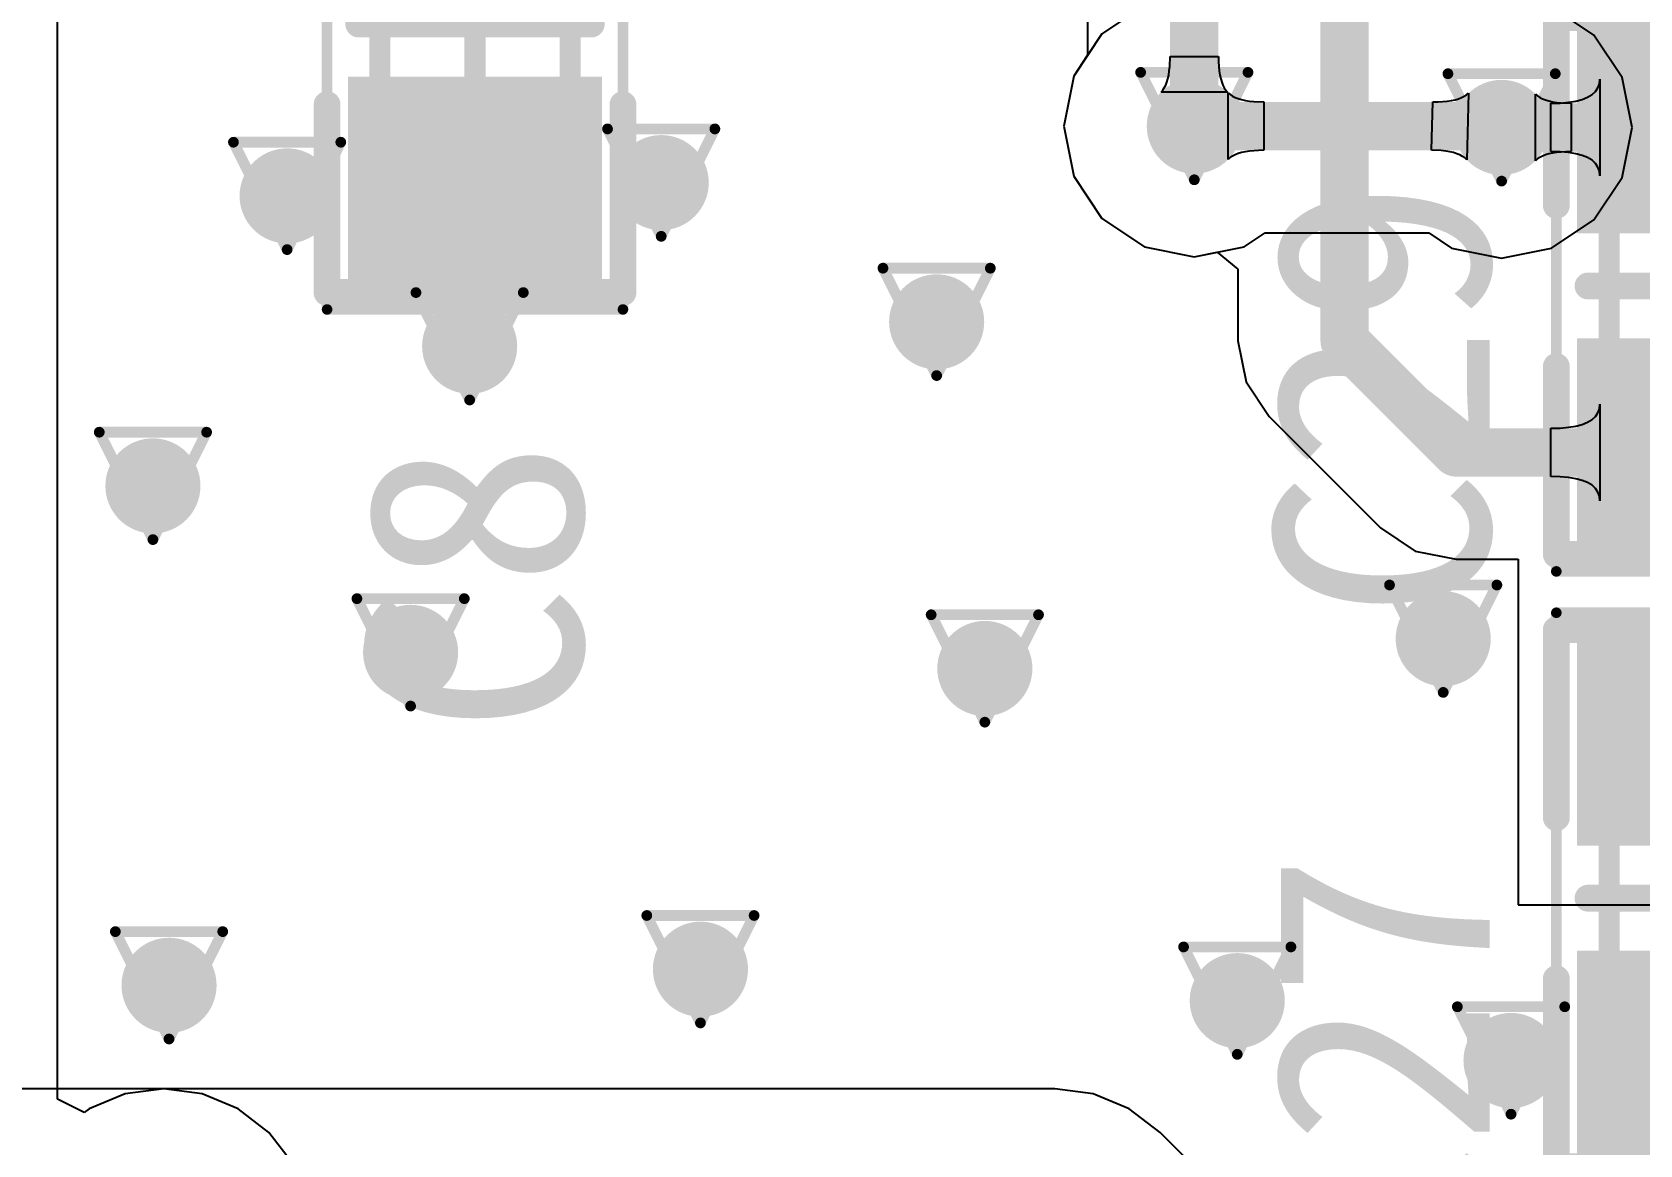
# Model space of a CAD drawing. Extents: x 75 to 173, y 40 to 188.
# Drawn here: x 126.22 to 133.83, y 131.41 to 136.68 of the extents above; entities that cross this region are included whole.
import ezdxf

# ---------------------------------------------------------------- set-up
doc = ezdxf.new("R2010")
doc.units = 0
doc.header["$MEASUREMENT"] = 0
doc.layers.get('0').update_dxf_attribs({"linetype": 'CONTINUOUS'})
for name, color, linetype in [('BottomLayer', 5, 'CONTINUOUS'), ('DRILLDRAWING', 1, 'CONTINUOUS'), ('MECHANICAL13', 56, 'CONTINUOUS'), ('MECHANICAL15', 56, 'CONTINUOUS'), ('MULTILAYER', 9, 'CONTINUOUS'), ('TopLayer', 1, 'CONTINUOUS'), ('TOPOVERLAY', 2, 'CONTINUOUS'), ('TOPPASTE', 8, 'CONTINUOUS'), ('TOPSOLDER', 216, 'CONTINUOUS'), ('ViaHoleLayer', 16, 'CONTINUOUS')]:
    doc.layers.add(name, color=color, linetype=linetype)

# ---------------------------------------------------------------- blocks, each defined once
blk = doc.blocks.new('C0603_104')
at = {"layer": 'MECHANICAL13', "const_width": 0.1}
for points in [[(0.849998, 0.449999), (-0.850001, 0.449999)], [(-0.850001, -0.450002), (-0.850001, 0.449999)], [(0.849998, -0.450002), (0.849998, 0.449999)], [(0.849998, -0.450002), (-0.850001, -0.450002)]]:
    blk.add_lwpolyline(points, dxfattribs=at)
at = {"layer": 'MECHANICAL13', "const_width": 0.05}
for points in [[(-0.875, 0.449999, 1), (-0.825002, 0.449999, 1)], [(-0.875, 0.449999, 1), (-0.825002, 0.449999, 1)], [(0.825, 0.449999, 1), (0.874997, 0.449999, 1)], [(0.825, 0.449999, 1), (0.874997, 0.449999, 1)], [(-0.875, -0.450002, 1), (-0.825002, -0.450002, 1)], [(-0.875, -0.450002, 1), (-0.825002, -0.450002, 1)], [(0.825, -0.450002, 1), (0.874997, -0.450002, 1)], [(0.825, -0.450002, 1), (0.874997, -0.450002, 1)]]:
    blk.add_lwpolyline(points, format="xyb", close=True, dxfattribs=at)
at = {"layer": 'MECHANICAL15'}
for points, const_width in [([(-1.35, -0.700001), (-1.35, 0.700001)], 0.05), ([(1.35, 0.700001), (-1.35, 0.700001)], 0.05), ([(1.35, -0.700001), (1.35, 0.700001)], 0.05), ([(0, -0.450002), (0, 0.449999)], 0.1), ([(0.449999, 0), (-0.450002, 0)], 0.1), ([(1.35, -0.700001), (-1.35, -0.700001)], 0.05)]:
    blk.add_lwpolyline(points, dxfattribs=dict(at, const_width=const_width))
for points, const_width in [([(-1.362499, 0.700001, 1), (-1.3375, 0.700001, 1)], 0.024999), ([(-1.362499, 0.700001, 1), (-1.3375, 0.700001, 1)], 0.024999), ([(1.3375, 0.700001, 1), (1.362499, 0.700001, 1)], 0.024999), ([(1.3375, 0.700001, 1), (1.362499, 0.700001, 1)], 0.024999), ([(-0.024999, 0.449999, 1), (0.024999, 0.449999, 1)], 0.05), ([(-0.475, 0, 1), (-0.425003, 0, 1)], 0.05), ([(0.425, 0, 1), (0.474998, 0, 1)], 0.05), ([(-0.024999, -0.450002, 1), (0.024999, -0.450002, 1)], 0.05), ([(-1.362499, -0.700001, 1), (-1.3375, -0.700001, 1)], 0.024999), ([(-1.362499, -0.700001, 1), (-1.3375, -0.700001, 1)], 0.024999), ([(1.3375, -0.700001, 1), (1.362499, -0.700001, 1)], 0.024999), ([(1.3375, -0.700001, 1), (1.362499, -0.700001, 1)], 0.024999)]:
    blk.add_lwpolyline(points, format="xyb", close=True, dxfattribs=dict(at, const_width=const_width))
at = {"layer": 'TOPOVERLAY', "const_width": 0.127}
for points in [[(-0.381, 0.700001), (-1.27, 0.700001)], [(-1.27, -0.700001), (-1.27, 0.700001)], [(1.27, 0.700001), (0.381, 0.700001)], [(1.27, -0.700001), (1.27, 0.700001)], [(0, -0.549999), (0, 0.549999)], [(-0.381, -0.700001), (-1.27, -0.700001)], [(1.27, -0.700001), (0.381, -0.700001)]]:
    blk.add_lwpolyline(points, dxfattribs=at)
at = {"layer": 'TOPOVERLAY', "const_width": 0.0635}
for points in [[(-1.30175, 0.700001, 1), (-1.23825, 0.700001, 1)], [(-1.30175, 0.700001, 1), (-1.23825, 0.700001, 1)], [(-0.41275, 0.700001, 1), (-0.34925, 0.700001, 1)], [(0.34925, 0.700001, 1), (0.41275, 0.700001, 1)], [(1.23825, 0.700001, 1), (1.30175, 0.700001, 1)], [(1.23825, 0.700001, 1), (1.30175, 0.700001, 1)], [(-0.03175, 0.549999, 1), (0.03175, 0.549999, 1)], [(-0.03175, -0.549999, 1), (0.03175, -0.549999, 1)], [(-1.30175, -0.700001, 1), (-1.23825, -0.700001, 1)], [(-1.30175, -0.700001, 1), (-1.23825, -0.700001, 1)], [(-0.41275, -0.700001, 1), (-0.34925, -0.700001, 1)], [(0.34925, -0.700001, 1), (0.41275, -0.700001, 1)], [(1.23825, -0.700001, 1), (1.30175, -0.700001, 1)], [(1.23825, -0.700001, 1), (1.30175, -0.700001, 1)]]:
    blk.add_lwpolyline(points, format="xyb", close=True, dxfattribs=at)
at = {"layer": 'TOPPASTE'}
for points in [[(-0.350002, -0.499999), (-0.350002, 0.499999), (-1.15, -0.499999), (-1.15, 0.499999)], [(1.149998, -0.499999), (1.149998, 0.499999), (0.349999, -0.499999), (0.349999, 0.499999)]]:
    blk.add_solid(points, dxfattribs=at)
at = {"layer": 'TOPSOLDER'}
for points in [[(-0.248402, -0.601599), (-0.248402, 0.601599), (-1.2516, -0.601599), (-1.2516, 0.601599)], [(1.251598, -0.601599), (1.251598, 0.601599), (0.248399, -0.601599), (0.248399, 0.601599)]]:
    blk.add_solid(points, dxfattribs=at)
blk = doc.blocks.new('C0603_106')
at = {"layer": 'MECHANICAL13', "const_width": 0.1}
for points in [[(0.849998, 0.449999), (-0.850001, 0.449999)], [(-0.850001, -0.450002), (-0.850001, 0.449999)], [(0.849998, -0.450002), (0.849998, 0.449999)], [(0.849998, -0.450002), (-0.850001, -0.450002)]]:
    blk.add_lwpolyline(points, dxfattribs=at)
at = {"layer": 'MECHANICAL13', "const_width": 0.05}
for points in [[(-0.875, 0.449999, 1), (-0.825002, 0.449999, 1)], [(-0.875, 0.449999, 1), (-0.825002, 0.449999, 1)], [(0.825, 0.449999, 1), (0.874997, 0.449999, 1)], [(0.825, 0.449999, 1), (0.874997, 0.449999, 1)], [(-0.875, -0.450002, 1), (-0.825002, -0.450002, 1)], [(-0.875, -0.450002, 1), (-0.825002, -0.450002, 1)], [(0.825, -0.450002, 1), (0.874997, -0.450002, 1)], [(0.825, -0.450002, 1), (0.874997, -0.450002, 1)]]:
    blk.add_lwpolyline(points, format="xyb", close=True, dxfattribs=at)
at = {"layer": 'MECHANICAL15'}
for points, const_width in [([(-1.35, -0.700001), (-1.35, 0.700001)], 0.05), ([(1.35, 0.700001), (-1.35, 0.700001)], 0.05), ([(1.35, -0.700001), (1.35, 0.700001)], 0.05), ([(0, -0.450002), (0, 0.449999)], 0.1), ([(0.449999, 0), (-0.450002, 0)], 0.1), ([(1.35, -0.700001), (-1.35, -0.700001)], 0.05)]:
    blk.add_lwpolyline(points, dxfattribs=dict(at, const_width=const_width))
for points, const_width in [([(-1.362499, 0.700001, 1), (-1.3375, 0.700001, 1)], 0.024999), ([(-1.362499, 0.700001, 1), (-1.3375, 0.700001, 1)], 0.024999), ([(1.3375, 0.700001, 1), (1.362499, 0.700001, 1)], 0.024999), ([(1.3375, 0.700001, 1), (1.362499, 0.700001, 1)], 0.024999), ([(-0.024999, 0.449999, 1), (0.024999, 0.449999, 1)], 0.05), ([(-0.475, 0, 1), (-0.425003, 0, 1)], 0.05), ([(0.425, 0, 1), (0.474998, 0, 1)], 0.05), ([(-0.024999, -0.450002, 1), (0.024999, -0.450002, 1)], 0.05), ([(-1.362499, -0.700001, 1), (-1.3375, -0.700001, 1)], 0.024999), ([(-1.362499, -0.700001, 1), (-1.3375, -0.700001, 1)], 0.024999), ([(1.3375, -0.700001, 1), (1.362499, -0.700001, 1)], 0.024999), ([(1.3375, -0.700001, 1), (1.362499, -0.700001, 1)], 0.024999)]:
    blk.add_lwpolyline(points, format="xyb", close=True, dxfattribs=dict(at, const_width=const_width))
at = {"layer": 'TOPOVERLAY', "const_width": 0.127}
for points in [[(-0.381, 0.700001), (-1.27, 0.700001)], [(-1.27, -0.700001), (-1.27, 0.700001)], [(1.27, 0.700001), (0.381, 0.700001)], [(1.27, -0.700001), (1.27, 0.700001)], [(0, -0.549999), (0, 0.549999)], [(-0.381, -0.700001), (-1.27, -0.700001)], [(1.27, -0.700001), (0.381, -0.700001)]]:
    blk.add_lwpolyline(points, dxfattribs=at)
at = {"layer": 'TOPOVERLAY', "const_width": 0.0635}
for points in [[(-1.30175, 0.700001, 1), (-1.23825, 0.700001, 1)], [(-1.30175, 0.700001, 1), (-1.23825, 0.700001, 1)], [(-0.41275, 0.700001, 1), (-0.34925, 0.700001, 1)], [(0.34925, 0.700001, 1), (0.41275, 0.700001, 1)], [(1.23825, 0.700001, 1), (1.30175, 0.700001, 1)], [(1.23825, 0.700001, 1), (1.30175, 0.700001, 1)], [(-0.03175, 0.549999, 1), (0.03175, 0.549999, 1)], [(-0.03175, -0.549999, 1), (0.03175, -0.549999, 1)], [(-1.30175, -0.700001, 1), (-1.23825, -0.700001, 1)], [(-1.30175, -0.700001, 1), (-1.23825, -0.700001, 1)], [(-0.41275, -0.700001, 1), (-0.34925, -0.700001, 1)], [(0.34925, -0.700001, 1), (0.41275, -0.700001, 1)], [(1.23825, -0.700001, 1), (1.30175, -0.700001, 1)], [(1.23825, -0.700001, 1), (1.30175, -0.700001, 1)]]:
    blk.add_lwpolyline(points, format="xyb", close=True, dxfattribs=at)
at = {"layer": 'TOPPASTE'}
for points in [[(-0.350002, -0.499999), (-0.350002, 0.499999), (-1.15, -0.499999), (-1.15, 0.499999)], [(1.149998, -0.499999), (1.149998, 0.499999), (0.349999, -0.499999), (0.349999, 0.499999)]]:
    blk.add_solid(points, dxfattribs=at)
at = {"layer": 'TOPSOLDER'}
for points in [[(-0.248402, -0.601599), (-0.248402, 0.601599), (-1.2516, -0.601599), (-1.2516, 0.601599)], [(1.251598, -0.601599), (1.251598, 0.601599), (0.248399, -0.601599), (0.248399, 0.601599)]]:
    blk.add_solid(points, dxfattribs=at)
blk = doc.blocks.new('C0603_114')
at = {"layer": 'MECHANICAL13', "const_width": 0.1}
for points in [[(-0.850001, 0.449999), (0.849998, 0.449999)], [(-0.850001, 0.449999), (-0.850001, -0.450002)], [(0.849998, 0.449999), (0.849998, -0.450002)], [(-0.850001, -0.450002), (0.849998, -0.450002)]]:
    blk.add_lwpolyline(points, dxfattribs=at)
at = {"layer": 'MECHANICAL13', "const_width": 0.05}
for points in [[(-0.875, 0.449999, 1), (-0.825002, 0.449999, 1)], [(-0.875, 0.449999, 1), (-0.825002, 0.449999, 1)], [(0.825, 0.449999, 1), (0.874997, 0.449999, 1)], [(0.825, 0.449999, 1), (0.874997, 0.449999, 1)], [(-0.875, -0.450002, 1), (-0.825002, -0.450002, 1)], [(-0.875, -0.450002, 1), (-0.825002, -0.450002, 1)], [(0.825, -0.450002, 1), (0.874997, -0.450002, 1)], [(0.825, -0.450002, 1), (0.874997, -0.450002, 1)]]:
    blk.add_lwpolyline(points, format="xyb", close=True, dxfattribs=at)
at = {"layer": 'MECHANICAL15'}
for points, const_width in [([(-1.35, 0.700001), (-1.35, -0.700001)], 0.05), ([(-1.35, 0.700001), (1.35, 0.700001)], 0.05), ([(1.35, 0.700001), (1.35, -0.700001)], 0.05), ([(0, 0.449999), (0, -0.450002)], 0.1), ([(-0.450002, 0), (0.449999, 0)], 0.1), ([(-1.35, -0.700001), (1.35, -0.700001)], 0.05)]:
    blk.add_lwpolyline(points, dxfattribs=dict(at, const_width=const_width))
for points, const_width in [([(-1.362499, 0.700001, 1), (-1.3375, 0.700001, 1)], 0.024999), ([(-1.362499, 0.700001, 1), (-1.3375, 0.700001, 1)], 0.024999), ([(1.3375, 0.700001, 1), (1.362499, 0.700001, 1)], 0.024999), ([(1.3375, 0.700001, 1), (1.362499, 0.700001, 1)], 0.024999), ([(-0.024999, 0.449999, 1), (0.024999, 0.449999, 1)], 0.05), ([(-0.475, 0, 1), (-0.425003, 0, 1)], 0.05), ([(0.425, 0, 1), (0.474998, 0, 1)], 0.05), ([(-0.024999, -0.450002, 1), (0.024999, -0.450002, 1)], 0.05), ([(-1.362499, -0.700001, 1), (-1.3375, -0.700001, 1)], 0.024999), ([(-1.362499, -0.700001, 1), (-1.3375, -0.700001, 1)], 0.024999), ([(1.3375, -0.700001, 1), (1.362499, -0.700001, 1)], 0.024999), ([(1.3375, -0.700001, 1), (1.362499, -0.700001, 1)], 0.024999)]:
    blk.add_lwpolyline(points, format="xyb", close=True, dxfattribs=dict(at, const_width=const_width))
at = {"layer": 'TOPOVERLAY', "const_width": 0.127}
for points in [[(-1.27, 0.700001), (-0.381, 0.700001)], [(-1.27, 0.700001), (-1.27, -0.700001)], [(0.381, 0.700001), (1.27, 0.700001)], [(1.27, 0.700001), (1.27, -0.700001)], [(0, 0.549999), (0, -0.549999)], [(-1.27, -0.700001), (-0.381, -0.700001)], [(0.381, -0.700001), (1.27, -0.700001)]]:
    blk.add_lwpolyline(points, dxfattribs=at)
at = {"layer": 'TOPOVERLAY', "const_width": 0.0635}
for points in [[(-1.30175, 0.700001, 1), (-1.23825, 0.700001, 1)], [(-1.30175, 0.700001, 1), (-1.23825, 0.700001, 1)], [(-0.41275, 0.700001, 1), (-0.34925, 0.700001, 1)], [(0.34925, 0.700001, 1), (0.41275, 0.700001, 1)], [(1.23825, 0.700001, 1), (1.30175, 0.700001, 1)], [(1.23825, 0.700001, 1), (1.30175, 0.700001, 1)], [(-0.03175, 0.549999, 1), (0.03175, 0.549999, 1)], [(-0.03175, -0.549999, 1), (0.03175, -0.549999, 1)], [(-1.30175, -0.700001, 1), (-1.23825, -0.700001, 1)], [(-1.30175, -0.700001, 1), (-1.23825, -0.700001, 1)], [(-0.41275, -0.700001, 1), (-0.34925, -0.700001, 1)], [(0.34925, -0.700001, 1), (0.41275, -0.700001, 1)], [(1.23825, -0.700001, 1), (1.30175, -0.700001, 1)], [(1.23825, -0.700001, 1), (1.30175, -0.700001, 1)]]:
    blk.add_lwpolyline(points, format="xyb", close=True, dxfattribs=at)
at = {"layer": 'TOPPASTE'}
for points in [[(-0.350002, -0.499999), (-0.350002, 0.499999), (-1.15, -0.499999), (-1.15, 0.499999)], [(1.149998, -0.499999), (1.149998, 0.499999), (0.349999, -0.499999), (0.349999, 0.499999)]]:
    blk.add_solid(points, dxfattribs=at)
at = {"layer": 'TOPSOLDER'}
for points in [[(-0.248402, -0.601599), (-0.248402, 0.601599), (-1.2516, -0.601599), (-1.2516, 0.601599)], [(1.251598, -0.601599), (1.251598, 0.601599), (0.248399, -0.601599), (0.248399, 0.601599)]]:
    blk.add_solid(points, dxfattribs=at)

msp = doc.modelspace()

# ---------------------------------------------------------------- linework, layer by layer
at = {"layer": 'BottomLayer'}
for p, q in [((131.48181, 136.80246), (131.28136, 136.66852)), ((133.6092, 136.66228), (133.40875, 136.79621)), ((131.28136, 136.66852), (131.14742, 136.46807)), ((133.74314, 136.46182), (133.6092, 136.66228)), ((131.14742, 136.46807), (131.10039, 136.23162)), ((133.79017, 136.22538), (133.74314, 136.46182)), ((131.87894, 136.07412), (131.87894, 136.38912)), ((131.87894, 136.38912), (131.88824, 136.38091)), ((131.88824, 136.38091), (131.89921, 136.37357)), ((131.89921, 136.37357), (131.91185, 136.36709)), ((131.91185, 136.36709), (131.92616, 136.36147)), ((131.92616, 136.36147), (131.94214, 136.35672)), ((131.94214, 136.35672), (131.95979, 136.35283)), ((131.95979, 136.35283), (131.9791, 136.34981)), ((131.9791, 136.34981), (132.00009, 136.34765)), ((132.00009, 136.34765), (132.04706, 136.34592)), ((132.04706, 136.34592), (132.04706, 136.11732)), ((132.83995, 136.11732), (132.84732, 136.34592)), ((132.84732, 136.34592), (132.87166, 136.34634)), ((132.87166, 136.34634), (132.91538, 136.34964)), ((132.91538, 136.34964), (132.93474, 136.35254)), ((132.93474, 136.35254), (132.95244, 136.35626)), ((132.95244, 136.35626), (132.96849, 136.36081)), ((132.96849, 136.36081), (132.98287, 136.36619)), ((132.98287, 136.36619), (132.99559, 136.37239)), ((132.99559, 136.37239), (133.00665, 136.37942)), ((133.00665, 136.37942), (133.01605, 136.38727)), ((133.01605, 136.38727), (133.00731, 136.0724)), ((131.10039, 136.23162), (131.14742, 135.99517)), ((133.74314, 135.98893), (133.79017, 136.22538)), ((131.91185, 136.09615), (131.89921, 136.08967)), ((131.92616, 136.10177), (131.91185, 136.09615)), ((131.94214, 136.10652), (131.92616, 136.10177)), ((131.95979, 136.11041), (131.94214, 136.10652)), ((131.9791, 136.11343), (131.95979, 136.11041)), ((132.02274, 136.11689), (131.9791, 136.11343)), ((132.04706, 136.11732), (132.02274, 136.11689)), ((132.88687, 136.11553), (132.83995, 136.11732)), ((132.90781, 136.11328), (132.88687, 136.11553)), ((132.92706, 136.11013), (132.90781, 136.11328)), ((132.94464, 136.10609), (132.92706, 136.11013)), ((132.96054, 136.10115), (132.94464, 136.10609)), ((132.97475, 136.09531), (132.96054, 136.10115)), ((132.98729, 136.08857), (132.97475, 136.09531)), ((131.88824, 136.08233), (131.87894, 136.07412)), ((131.89921, 136.08967), (131.88824, 136.08233)), ((132.99814, 136.08093), (132.98729, 136.08857)), ((133.00731, 136.0724), (132.99814, 136.08093)), ((131.14742, 135.99517), (131.28136, 135.79472)), ((133.6092, 135.78847), (133.74314, 135.98893)), ((131.28136, 135.79472), (131.48181, 135.66078)), ((131.9547, 135.66078), (132.05323, 135.72662)), ((132.05323, 135.72662), (132.82798, 135.72662)), ((132.82798, 135.72662), (132.93585, 135.65454)), ((133.40875, 135.65454), (133.6092, 135.78847)), ((131.48181, 135.66078), (131.71826, 135.61375)), ((131.71826, 135.61375), (131.9547, 135.66078)), ((132.93585, 135.65454), (133.1723, 135.6075)), ((133.1723, 135.6075), (133.40875, 135.65454)), ((126.84146, 131.67835), (124.94857, 131.67835)), ((127.0238, 131.65434), (126.84146, 131.67835)), ((127.19372, 131.58396), (127.0238, 131.65434)), ((127.33963, 131.472), (127.19372, 131.58396)), ((127.45159, 131.32608), (127.33963, 131.472))]:
    msp.add_line(p, q, dxfattribs=at)
for points, const_width in [([(131.60576, 136.23162, 1), (131.83075, 136.23162, 1)], 0.225), ([(133.0598, 136.22538, 1), (133.2848, 136.22538, 1)], 0.225), ([(131.66111, 136.23162, 1), (131.77541, 136.23162, 1)], 0.1143), ([(133.10891, 136.23162, 1), (133.22321, 136.23162, 1)], 0.1143), ([(129.08316, 135.96422, 1), (129.30815, 135.96422, 1)], 0.225), ([(127.31316, 135.90142, 1), (127.53815, 135.90142, 1)], 0.225), ([(130.38656, 135.30558, 1), (130.61155, 135.30558, 1)], 0.225), ([(128.17676, 135.19022, 1), (128.40175, 135.19022, 1)], 0.225), ([(126.67816, 134.52982, 1), (126.90315, 134.52982, 1)], 0.225), ([(127.89736, 133.74242, 1), (128.12235, 133.74242, 1)], 0.225), ([(132.78352, 133.80698, 1), (133.00852, 133.80698, 1)], 0.225), ([(130.61456, 133.66622, 1), (130.83956, 133.66622, 1)], 0.225), ([(129.26896, 132.24382, 1), (129.49395, 132.24382, 1)], 0.225), ([(126.75436, 132.16762, 1), (126.97935, 132.16762, 1)], 0.225), ([(131.80896, 132.09513, 1), (132.03395, 132.09513, 1)], 0.225), ([(133.10436, 131.81202, 1), (133.32935, 131.81202, 1)], 0.225)]:
    msp.add_lwpolyline(points, format="xyb", close=True, dxfattribs=dict(at, const_width=const_width))
at = {"layer": 'BottomLayer', "const_width": 0.2286}
msp.add_lwpolyline([(131.71826, 136.23162), (133.16606, 136.23162)], dxfattribs=at)
at = {"layer": 'DRILLDRAWING', "const_width": 0.0508}
for points in [[(131.46426, 136.48562), (131.97226, 136.48562)], [(131.46426, 136.48562), (131.71826, 135.97762)], [(131.71826, 135.97762), (131.97226, 136.48562)], [(132.9183, 136.47938), (133.4263, 136.47938)], [(132.9183, 136.47938), (133.1723, 135.97138)], [(133.1723, 135.97138), (133.4263, 136.47938)], [(127.17166, 136.15542), (127.67966, 136.15542)], [(127.17166, 136.15542), (127.42566, 135.64742)], [(127.42566, 135.64742), (127.67966, 136.15542)], [(128.94165, 136.21822), (129.44965, 136.21822)], [(128.94165, 136.21822), (129.19565, 135.71022)], [(129.19565, 135.71022), (129.44965, 136.21822)], [(130.24506, 135.55958), (130.75306, 135.55958)], [(130.24506, 135.55958), (130.49906, 135.05158)], [(130.49906, 135.05158), (130.75306, 135.55958)], [(128.03526, 135.44422), (128.54326, 135.44422)], [(128.03526, 135.44422), (128.28926, 134.93622)], [(128.28926, 134.93622), (128.54326, 135.44422)], [(126.53666, 134.78382), (127.04466, 134.78382)], [(126.53666, 134.78382), (126.79066, 134.27582)], [(126.79066, 134.27582), (127.04466, 134.78382)], [(132.64202, 134.06098), (133.15002, 134.06098)], [(132.64202, 134.06098), (132.89602, 133.55298)], [(132.89602, 133.55298), (133.15002, 134.06098)], [(127.75586, 133.99642), (128.26386, 133.99642)], [(127.75586, 133.99642), (128.00986, 133.48842)], [(128.00986, 133.48842), (128.26386, 133.99642)], [(130.47306, 133.92022), (130.98106, 133.92022)], [(130.47306, 133.92022), (130.72706, 133.41222)], [(130.72706, 133.41222), (130.98106, 133.92022)], [(129.12746, 132.49782), (129.63546, 132.49782)], [(129.12746, 132.49782), (129.38146, 131.98982)], [(129.38146, 131.98982), (129.63546, 132.49782)], [(126.61286, 132.42162), (127.12086, 132.42162)], [(126.61286, 132.42162), (126.86686, 131.91362)], [(126.86686, 131.91362), (127.12086, 132.42162)], [(131.66746, 132.34913), (132.17546, 132.34913)], [(131.66746, 132.34913), (131.92146, 131.84113)], [(131.92146, 131.84113), (132.17546, 132.34913)], [(132.96286, 132.06602), (133.47086, 132.06602)], [(132.96286, 132.06602), (133.21686, 131.55802)], [(133.21686, 131.55802), (133.47086, 132.06602)]]:
    msp.add_lwpolyline(points, dxfattribs=at)
at = {"layer": 'DRILLDRAWING', "const_width": 0.0254}
for points in [[(131.45156, 136.48562, 1), (131.47696, 136.48562, 1)], [(131.45156, 136.48562, 1), (131.47696, 136.48562, 1)], [(131.95956, 136.48562, 1), (131.98496, 136.48562, 1)], [(131.95956, 136.48562, 1), (131.98496, 136.48562, 1)], [(132.9056, 136.47938, 1), (132.931, 136.47938, 1)], [(132.9056, 136.47938, 1), (132.931, 136.47938, 1)], [(133.4136, 136.47938, 1), (133.439, 136.47938, 1)], [(133.4136, 136.47938, 1), (133.439, 136.47938, 1)], [(127.15896, 136.15542, 1), (127.18436, 136.15542, 1)], [(127.15896, 136.15542, 1), (127.18436, 136.15542, 1)], [(127.66696, 136.15542, 1), (127.69236, 136.15542, 1)], [(127.66696, 136.15542, 1), (127.69236, 136.15542, 1)], [(128.92895, 136.21822, 1), (128.95435, 136.21822, 1)], [(128.92895, 136.21822, 1), (128.95435, 136.21822, 1)], [(129.43695, 136.21822, 1), (129.46235, 136.21822, 1)], [(129.43695, 136.21822, 1), (129.46235, 136.21822, 1)], [(131.70556, 135.97762, 1), (131.73096, 135.97762, 1)], [(131.70556, 135.97762, 1), (131.73096, 135.97762, 1)], [(133.1596, 135.97138, 1), (133.185, 135.97138, 1)], [(133.1596, 135.97138, 1), (133.185, 135.97138, 1)], [(129.18295, 135.71022, 1), (129.20835, 135.71022, 1)], [(129.18295, 135.71022, 1), (129.20835, 135.71022, 1)], [(127.41296, 135.64742, 1), (127.43836, 135.64742, 1)], [(127.41296, 135.64742, 1), (127.43836, 135.64742, 1)], [(130.23236, 135.55958, 1), (130.25776, 135.55958, 1)], [(130.23236, 135.55958, 1), (130.25776, 135.55958, 1)], [(130.74036, 135.55958, 1), (130.76576, 135.55958, 1)], [(130.74036, 135.55958, 1), (130.76576, 135.55958, 1)], [(128.02256, 135.44422, 1), (128.04796, 135.44422, 1)], [(128.02256, 135.44422, 1), (128.04796, 135.44422, 1)], [(128.53056, 135.44422, 1), (128.55596, 135.44422, 1)], [(128.53056, 135.44422, 1), (128.55596, 135.44422, 1)], [(130.48636, 135.05158, 1), (130.51176, 135.05158, 1)], [(130.48636, 135.05158, 1), (130.51176, 135.05158, 1)], [(128.27656, 134.93622, 1), (128.30196, 134.93622, 1)], [(128.27656, 134.93622, 1), (128.30196, 134.93622, 1)], [(126.52396, 134.78382, 1), (126.54936, 134.78382, 1)], [(126.52396, 134.78382, 1), (126.54936, 134.78382, 1)], [(127.03196, 134.78382, 1), (127.05736, 134.78382, 1)], [(127.03196, 134.78382, 1), (127.05736, 134.78382, 1)], [(126.77796, 134.27582, 1), (126.80336, 134.27582, 1)], [(126.77796, 134.27582, 1), (126.80336, 134.27582, 1)], [(132.62932, 134.06098, 1), (132.65472, 134.06098, 1)], [(132.62932, 134.06098, 1), (132.65472, 134.06098, 1)], [(133.13732, 134.06098, 1), (133.16272, 134.06098, 1)], [(133.13732, 134.06098, 1), (133.16272, 134.06098, 1)], [(127.74316, 133.99642, 1), (127.76856, 133.99642, 1)], [(127.74316, 133.99642, 1), (127.76856, 133.99642, 1)], [(128.25116, 133.99642, 1), (128.27656, 133.99642, 1)], [(128.25116, 133.99642, 1), (128.27656, 133.99642, 1)], [(130.46036, 133.92022, 1), (130.48576, 133.92022, 1)], [(130.46036, 133.92022, 1), (130.48576, 133.92022, 1)], [(130.96836, 133.92022, 1), (130.99376, 133.92022, 1)], [(130.96836, 133.92022, 1), (130.99376, 133.92022, 1)], [(127.99716, 133.48842, 1), (128.02256, 133.48842, 1)], [(127.99716, 133.48842, 1), (128.02256, 133.48842, 1)], [(132.88332, 133.55298, 1), (132.90872, 133.55298, 1)], [(132.88332, 133.55298, 1), (132.90872, 133.55298, 1)], [(130.71436, 133.41222, 1), (130.73976, 133.41222, 1)], [(130.71436, 133.41222, 1), (130.73976, 133.41222, 1)], [(129.11476, 132.49782, 1), (129.14016, 132.49782, 1)], [(129.11476, 132.49782, 1), (129.14016, 132.49782, 1)], [(129.62276, 132.49782, 1), (129.64816, 132.49782, 1)], [(129.62276, 132.49782, 1), (129.64816, 132.49782, 1)], [(126.60016, 132.42162, 1), (126.62556, 132.42162, 1)], [(126.60016, 132.42162, 1), (126.62556, 132.42162, 1)], [(127.10816, 132.42162, 1), (127.13356, 132.42162, 1)], [(127.10816, 132.42162, 1), (127.13356, 132.42162, 1)], [(131.65476, 132.34913, 1), (131.68016, 132.34913, 1)], [(131.65476, 132.34913, 1), (131.68016, 132.34913, 1)], [(132.16276, 132.34913, 1), (132.18816, 132.34913, 1)], [(132.16276, 132.34913, 1), (132.18816, 132.34913, 1)], [(132.95016, 132.06602, 1), (132.97556, 132.06602, 1)], [(132.95016, 132.06602, 1), (132.97556, 132.06602, 1)], [(133.45816, 132.06602, 1), (133.48356, 132.06602, 1)], [(133.45816, 132.06602, 1), (133.48356, 132.06602, 1)], [(129.36876, 131.98982, 1), (129.39416, 131.98982, 1)], [(129.36876, 131.98982, 1), (129.39416, 131.98982, 1)], [(126.85416, 131.91362, 1), (126.87956, 131.91362, 1)], [(126.85416, 131.91362, 1), (126.87956, 131.91362, 1)], [(131.90876, 131.84113, 1), (131.93416, 131.84113, 1)], [(131.90876, 131.84113, 1), (131.93416, 131.84113, 1)], [(133.20416, 131.55802, 1), (133.22956, 131.55802, 1)], [(133.20416, 131.55802, 1), (133.22956, 131.55802, 1)]]:
    msp.add_lwpolyline(points, format="xyb", close=True, dxfattribs=at)
at = {"layer": 'MULTILAYER', "const_width": 0.225}
for points in [[(131.60576, 136.23162, 1), (131.83075, 136.23162, 1)], [(133.0598, 136.22538, 1), (133.2848, 136.22538, 1)], [(129.08316, 135.96422, 1), (129.30815, 135.96422, 1)], [(127.31316, 135.90142, 1), (127.53815, 135.90142, 1)], [(130.38656, 135.30558, 1), (130.61155, 135.30558, 1)], [(128.17676, 135.19022, 1), (128.40175, 135.19022, 1)], [(126.67816, 134.52982, 1), (126.90315, 134.52982, 1)], [(127.89736, 133.74242, 1), (128.12235, 133.74242, 1)], [(132.78352, 133.80698, 1), (133.00852, 133.80698, 1)], [(130.61456, 133.66622, 1), (130.83956, 133.66622, 1)], [(129.26896, 132.24382, 1), (129.49395, 132.24382, 1)], [(126.75436, 132.16762, 1), (126.97935, 132.16762, 1)], [(131.80896, 132.09513, 1), (132.03395, 132.09513, 1)], [(133.10436, 131.81202, 1), (133.32935, 131.81202, 1)]]:
    msp.add_lwpolyline(points, format="xyb", close=True, dxfattribs=at)
at = {"layer": 'TopLayer'}
for p, q in [((126.33845, 131.62838), (126.33845, 140.17382)), ((131.21325, 137.80044), (131.21325, 136.5666)), ((131.21325, 136.5666), (131.14742, 136.46807)), ((131.60223, 136.51345), (131.60396, 136.56043)), ((131.60396, 136.56043), (131.83256, 136.56043)), ((131.83256, 136.56043), (131.83299, 136.5361)), ((131.59704, 136.47315), (131.60007, 136.49247)), ((131.60007, 136.49247), (131.60223, 136.51345)), ((131.83299, 136.5361), (131.83644, 136.49247)), ((131.83644, 136.49247), (131.83947, 136.47315)), ((131.14742, 136.46807), (131.10039, 136.23162)), ((131.56076, 136.3923), (131.56896, 136.40161)), ((131.56896, 136.40161), (131.57631, 136.41258)), ((131.57631, 136.41258), (131.58279, 136.42522)), ((131.58279, 136.42522), (131.5884, 136.43953)), ((131.5884, 136.43953), (131.59316, 136.45551)), ((131.59316, 136.45551), (131.59704, 136.47315)), ((131.83947, 136.47315), (131.84336, 136.45551)), ((131.84336, 136.45551), (131.84811, 136.43953)), ((131.84811, 136.43953), (131.85372, 136.42522)), ((131.85372, 136.42522), (131.8602, 136.41258)), ((131.8602, 136.41258), (131.86755, 136.40161)), ((131.86755, 136.40161), (131.87576, 136.3923)), ((133.6165, 136.39568), (133.62809, 136.41283)), ((133.62809, 136.41283), (133.63504, 136.43226)), ((133.63504, 136.43226), (133.63735, 136.45398)), ((133.63735, 136.45398), (133.63735, 135.99678)), ((131.87576, 136.3923), (131.56076, 136.3923)), ((133.33298, 136.06787), (133.33298, 136.38288)), ((133.33298, 136.38288), (133.34229, 136.37467)), ((133.34229, 136.37467), (133.35326, 136.36732)), ((133.35326, 136.36732), (133.3659, 136.36084)), ((133.3659, 136.36084), (133.38021, 136.35523)), ((133.38021, 136.35523), (133.39619, 136.35048)), ((133.39619, 136.35048), (133.41383, 136.34659)), ((133.4057, 136.33968), (133.44972, 136.34082)), ((133.4057, 136.11108), (133.4057, 136.33968)), ((133.41383, 136.34659), (133.43315, 136.34356)), ((133.43315, 136.34356), (133.45413, 136.3414)), ((133.44972, 136.34082), (133.4891, 136.34425)), ((133.45413, 136.3414), (133.50111, 136.33968)), ((133.4891, 136.34425), (133.52385, 136.34996)), ((133.50111, 136.33968), (133.50111, 136.11108)), ((133.52385, 136.34996), (133.55396, 136.35796)), ((133.55396, 136.35796), (133.57944, 136.36825)), ((133.57944, 136.36825), (133.60029, 136.38082)), ((133.60029, 136.38082), (133.6165, 136.39568)), ((131.10039, 136.23162), (131.14742, 135.99517)), ((133.38021, 136.09552), (133.3659, 136.08991)), ((133.39619, 136.10028), (133.38021, 136.09552)), ((133.41383, 136.10416), (133.39619, 136.10028)), ((133.44972, 136.10993), (133.4057, 136.11108)), ((133.43315, 136.10719), (133.41383, 136.10416)), ((133.47678, 136.11064), (133.43315, 136.10719)), ((133.4891, 136.1065), (133.44972, 136.10993)), ((133.50111, 136.11108), (133.47678, 136.11064)), ((133.52385, 136.10079), (133.4891, 136.1065)), ((133.55396, 136.09279), (133.52385, 136.10079)), ((133.34229, 136.07608), (133.33298, 136.06787)), ((133.35326, 136.08343), (133.34229, 136.07608)), ((133.3659, 136.08991), (133.35326, 136.08343)), ((133.57944, 136.0825), (133.55396, 136.09279)), ((133.60029, 136.06993), (133.57944, 136.0825)), ((133.6165, 136.05507), (133.60029, 136.06993)), ((133.62809, 136.03792), (133.6165, 136.05507)), ((133.63504, 136.01849), (133.62809, 136.03792)), ((131.14742, 135.99517), (131.28136, 135.79472)), ((133.63735, 135.99678), (133.63504, 136.01849)), ((131.28136, 135.79472), (131.48181, 135.66078)), ((131.48181, 135.66078), (131.71826, 135.61375)), ((131.71826, 135.61375), (131.82628, 135.63524)), ((131.82628, 135.63524), (131.92445, 135.55467)), ((131.92445, 135.55467), (131.92445, 135.21562)), ((131.92445, 135.21562), (131.96289, 135.02237)), ((131.96289, 135.02237), (132.07236, 134.85853)), ((133.62809, 134.87543), (133.63504, 134.89486)), ((133.63504, 134.89486), (133.63735, 134.91657)), ((133.63735, 134.91657), (133.63735, 134.45937)), ((132.07236, 134.85853), (132.60001, 134.33088)), ((133.4057, 134.80227), (133.44972, 134.80342)), ((133.4057, 134.57367), (133.4057, 134.80227)), ((133.44972, 134.80342), (133.4891, 134.80685)), ((133.4891, 134.80685), (133.52385, 134.81256)), ((133.52385, 134.81256), (133.55396, 134.82056)), ((133.55396, 134.82056), (133.57944, 134.83085)), ((133.57944, 134.83085), (133.60029, 134.84342)), ((133.60029, 134.84342), (133.6165, 134.85828)), ((133.6165, 134.85828), (133.62809, 134.87543)), ((133.44972, 134.57253), (133.4057, 134.57367)), ((133.4891, 134.5691), (133.44972, 134.57253)), ((133.52385, 134.56339), (133.4891, 134.5691)), ((133.55396, 134.55539), (133.52385, 134.56339)), ((133.57944, 134.5451), (133.55396, 134.55539)), ((133.60029, 134.53253), (133.57944, 134.5451)), ((133.6165, 134.51767), (133.60029, 134.53253)), ((133.62809, 134.50052), (133.6165, 134.51767)), ((133.63504, 134.48109), (133.62809, 134.50052)), ((133.63735, 134.45937), (133.63504, 134.48109)), ((132.60001, 134.33088), (132.76385, 134.22141)), ((132.76385, 134.22141), (132.9571, 134.18297)), ((132.9571, 134.18297), (133.25026, 134.18297)), ((133.25026, 134.18297), (133.25026, 132.54878)), ((133.25026, 132.54878), (135.01225, 132.54878)), ((126.46545, 131.56575), (126.33845, 131.62838)), ((126.65911, 131.65434), (126.48919, 131.58396)), ((126.84146, 131.67835), (126.65911, 131.65434)), ((131.05786, 131.67835), (126.84146, 131.67835)), ((131.2402, 131.65434), (131.05786, 131.67835)), ((131.41012, 131.58396), (131.2402, 131.65434)), ((126.48919, 131.58396), (126.46545, 131.56575)), ((131.55603, 131.472), (131.41012, 131.58396)), ((132.62283, 130.4052), (131.55603, 131.472))]:
    msp.add_line(p, q, dxfattribs=at)
at = {"layer": 'TopLayer', "const_width": 0.2286}
for points in [[(131.71826, 136.23162), (131.71826, 138.00962)], [(132.42946, 135.21562), (132.42946, 137.98422)], [(133.1723, 136.22538), (134.13126, 136.22538)], [(132.42946, 135.21562), (132.9571, 134.68797)], [(132.9571, 134.68797), (134.16866, 134.68797)]]:
    msp.add_lwpolyline(points, dxfattribs=at)
at = {"layer": 'TopLayer'}
for points, const_width in [([(131.60576, 136.23162, 1), (131.83075, 136.23162, 1)], 0.225), ([(133.0598, 136.22538, 1), (133.2848, 136.22538, 1)], 0.225), ([(131.66111, 136.23162, 1), (131.77541, 136.23162, 1)], 0.1143), ([(133.11515, 136.22538, 1), (133.22945, 136.22538, 1)], 0.1143), ([(129.08316, 135.96422, 1), (129.30815, 135.96422, 1)], 0.225), ([(127.31316, 135.90142, 1), (127.53815, 135.90142, 1)], 0.225), ([(130.38656, 135.30558, 1), (130.61155, 135.30558, 1)], 0.225), ([(128.17676, 135.19022, 1), (128.40175, 135.19022, 1)], 0.225), ([(132.37231, 135.21562, 1), (132.48661, 135.21562, 1)], 0.1143), ([(132.37231, 135.21562, 1), (132.48661, 135.21562, 1)], 0.1143), ([(132.89995, 134.68797, 1), (133.01425, 134.68797, 1)], 0.1143), ([(132.89995, 134.68797, 1), (133.01425, 134.68797, 1)], 0.1143), ([(126.67816, 134.52982, 1), (126.90315, 134.52982, 1)], 0.225), ([(127.89736, 133.74242, 1), (128.12235, 133.74242, 1)], 0.225), ([(132.78352, 133.80698, 1), (133.00852, 133.80698, 1)], 0.225), ([(130.61456, 133.66622, 1), (130.83956, 133.66622, 1)], 0.225), ([(129.26896, 132.24382, 1), (129.49395, 132.24382, 1)], 0.225), ([(126.75436, 132.16762, 1), (126.97935, 132.16762, 1)], 0.225), ([(131.80896, 132.09513, 1), (132.03395, 132.09513, 1)], 0.225), ([(133.10436, 131.81202, 1), (133.32935, 131.81202, 1)], 0.225)]:
    msp.add_lwpolyline(points, format="xyb", close=True, dxfattribs=dict(at, const_width=const_width))
at = {"layer": 'ViaHoleLayer', "const_width": 0.1}
for points in [[(131.66826, 136.23162, 1), (131.76826, 136.23162, 1)], [(133.1223, 136.22538, 1), (133.2223, 136.22538, 1)], [(129.14565, 135.96422, 1), (129.24565, 135.96422, 1)], [(127.37566, 135.90142, 1), (127.47566, 135.90142, 1)], [(130.44906, 135.30558, 1), (130.54906, 135.30558, 1)], [(128.23926, 135.19022, 1), (128.33926, 135.19022, 1)], [(126.74066, 134.52982, 1), (126.84066, 134.52982, 1)], [(132.84602, 133.80698, 1), (132.94602, 133.80698, 1)], [(127.95986, 133.74242, 1), (128.05986, 133.74242, 1)], [(130.67706, 133.66622, 1), (130.77706, 133.66622, 1)], [(129.33146, 132.24382, 1), (129.43146, 132.24382, 1)], [(126.81686, 132.16762, 1), (126.91686, 132.16762, 1)], [(131.87146, 132.09513, 1), (131.97146, 132.09513, 1)], [(133.16686, 131.81202, 1), (133.26686, 131.81202, 1)]]:
    msp.add_lwpolyline(points, format="xyb", close=True, dxfattribs=at)

# ---------------------------------------------------------------- block references
for name, p, rotation in [('C0603_114', (128.31466, 136.71422), 90), ('C0603_104', (134.13126, 135.47537), 270), ('C0603_106', (134.13126, 132.57977), 270)]:
    msp.add_blockref(name, p, dxfattribs=dict(rotation=rotation))

# ---------------------------------------------------------------- texts
at = {"layer": 'TOPOVERLAY'}
for s, p in [('C29', (133.11526, 133.90422)), ('C8', (128.82266, 133.36142)), ('C27', (133.11526, 130.71982))]:
    msp.add_text(s, height=1.016, rotation=90, dxfattribs=at).set_placement(p)

doc.saveas('drawing.dxf')
